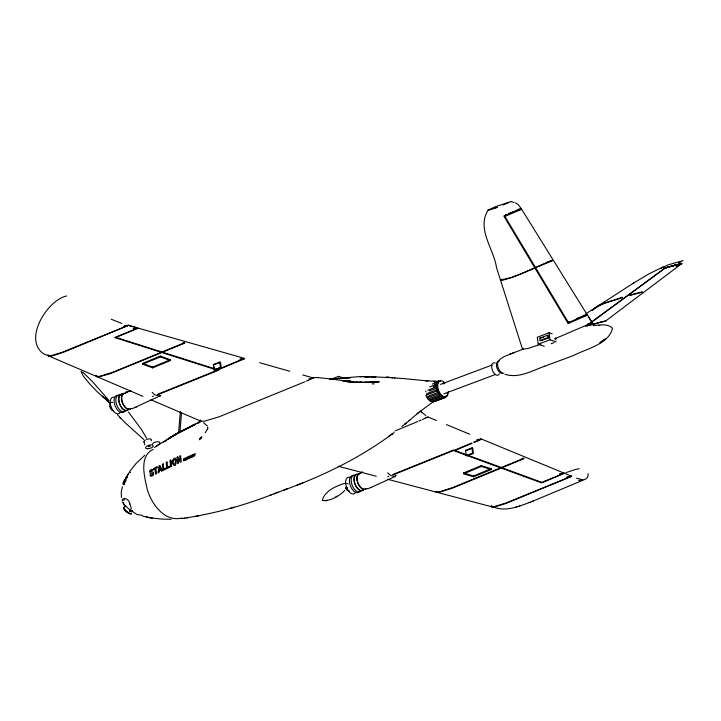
<?xml version="1.0" encoding="UTF-8"?>
<svg xmlns="http://www.w3.org/2000/svg" width="721" height="721" viewBox="0 0 721 721"><rect width="100%" height="100%" fill="white"/><g stroke="black" fill="none" stroke-linecap="round" stroke-linejoin="round"><path stroke-width="1.08" d="M47.838 355.399L47.901 354.948M588.066 473.679L588.057 475.815L587.083 477.861L585.38 479.204L532.323 501.383M122.462 486.747L121.245 491.632L121.443 497.427M346.152 488.405L346.891 487.017M178.547 433.501L180.358 411.52M179.88 432.537L181.512 412.754M571.654 476.202L567.788 476.68M571.411 476.32L505.556 503.15L494.543 506.548L492.2 506.674L491.524 505.953M396.199 475.31C394.72 477.897 389.115 475.139 387.709 472.742M444.109 383.653L443.541 382.662L443.785 383.833M96.407 375.722L97.2 376.443L99.84 376.29L112.278 372.451L184.54 342.745M491.109 505.827L491.587 506.935L494.128 507.061L505.709 503.564L571.636 476.365L566.517 477.356M48.325 355.083L48.974 355.786L51.299 355.651L62.303 352.254L128.437 325.288M425.732 390.98L425.841 391.863M200.249 419.955L201.078 421.253L204.521 421.19L219.139 416.792L303.361 382.4M96.073 375.335L96.524 376.695L98.822 376.894L110.178 373.685L184.702 343.151M66.656 295.989C47.721 299.765 22.946 338.897 43.305 353.641L142.938 396.343M160.747 395.541L132.159 408.717M587.011 314.482L568.463 322.602L504.934 216.426L505.529 214.939M516.885 209.874L521.121 208.594L503.844 216.057L568.148 323.567L568.905 321.674M124.445 481.637L128.284 473.967M592.022 310.427C599.845 302.541 612.39 301.216 622.304 297.205M488.162 210.126C476.239 228.755 493.93 249.124 496.49 267.563L522.509 349.189L527.997 348.486L540.822 344.223M199.573 439.801L201.736 436.484M427.003 394.784L437.728 390.818L437.845 390.142L437.341 389.628L427.445 393.342M128.401 325.477L62.439 352.668L51.389 356.075L48.866 356.21L47.829 355.372M660.896 268.572L668.115 264.85L683.102 260.642M592.437 310.4C600.593 302.973 612.435 301.432 622.385 297.575M124.454 483.133L123.282 482.421L129.51 472.057L130.131 472.273M123.264 482.376L126.391 477.221M126.058 480.547L124.508 483.124L123.345 482.358M200.528 437.818L199.771 438.999L201.781 437.665L200.519 438.116M124.156 484.62L123.003 483.881L127.5 476.824M130.023 471.137L135.945 463.621L144.84 455.194M445.749 396.244L445.263 396.253M433.132 386.934L437.169 385.393L436.547 384.032L437.079 382.554L437.809 383.284L437.593 382.355L437.088 382.472L437.899 381.769M433.15 401.885L432.735 400.705L433.177 401.876L444.037 397.803L444.262 397.199M163.748 442.279L164.118 441.811M123.615 507.863L125.292 505.709M205.224 432.798L207.81 428.391L207.441 429.365L207.738 427.229M366.899 488.514C359.292 493.353 351.965 474.175 360.806 473.309M488.216 210.054L495.588 206.639L510.639 201.709M347.161 487.72L346.35 488.523M344.899 490.235C339.411 496.21 330.119 501.347 322.269 500.5C324.468 491.1 336.04 485.972 344.53 483.421M131.42 408.537C123.976 413.232 116.351 393.333 125.814 393.287M152.933 475.319L152.284 475.869A5.471 3.542 -78.6 0 1 151.807 476.112L150.95 476.23A2.073 1.343 -78.6 0 1 150.329 475.779C149.436 475.013 150.788 473.625 151.095 474.878A1.172 0.757 -78.6 0 0 151.527 475.067L151.798 475.004A2.569 1.667 -78.6 0 0 152.095 474.842L152.401 474.553A1.036 0.676 -78.6 0 0 152.582 474.193L152.455 473.291A1.595 1.036 -78.6 0 0 152.167 473.228A9.896 6.408 -78.6 0 0 151.798 473.264L150.545 473.282A1.748 1.136 -78.6 0 1 150.247 473.111L150.148 473.012A1.694 1.1 -78.6 0 1 149.869 472.489A1.866 1.208 -78.6 0 1 149.806 472.147A1.748 1.136 -78.6 0 1 149.887 471.164M500.653 279.424L500.527 280.397L502.195 280.37L512.415 277.288L552.106 260.858M438.891 393.486L438.467 392.305L438.918 393.477L428.058 397.55L428.193 396.92M439.981 394.558L440.486 395.694L440.062 394.513L429.193 398.587L429.644 399.767L429.175 398.605M164.379 441.522L175.654 434.033L194.373 424.308M501.059 279.559C515.317 278.594 536.604 266.013 551.935 260.524M165.244 441.459L166.479 440.432M523.095 348.216L522.491 349.162M409.032 420.776L418.856 412.349L417.053 413.917M418.586 412.574L433.015 401.912M437.115 385.438C435.772 382.518 436.367 389.475 437.268 387.574C435.917 385.429 436.755 391.404 437.737 390.818M447.408 394.072L447.281 393.08M389.809 435.736L388.871 436.394L394.09 432.555M390.097 435.529L390.962 434.817M404.796 424.182L406.284 422.993L401.921 426.462M503.763 373.163C498.085 375.452 493.092 362.122 499.265 360.861M445.245 396.766L445.587 396.442L445.65 397.415L434.736 401.516L434.835 400.75M410.267 419.784L405.256 423.822M122.228 499.374C125.571 496.706 129.302 500.419 129.87 503.763M543.931 366.493L573.474 355.543C585.993 348.793 608.785 344.467 612.48 328.298C607.623 323.062 599.331 325.306 593.194 325.577M605.847 320.845L681.651 263.697M389.295 436.088C356.967 459.538 320.683 476.887 283.2 490.361M589.985 323.08L585.641 326.298L589.76 324.946M591.562 321.917L665.33 267.851M590.968 322.684L587.101 325.667M591.59 322.233L665.483 267.806M154.33 447.588L157.16 445.596M193.543 455.537L193.796 454.69M499.5 359.536L503.979 356.679L511.784 353.461M168.065 439.296L178.051 433.33L194.589 424.822M604.991 339.23L599.899 342.781L605.46 338.906M159.494 444.019L156.592 445.984L176.059 434.087L198.879 422.389M392.657 433.627L391.882 434.141L392.422 433.781M633.191 283.317L648.783 273.935L664.302 266.373M633.912 282.848L585.903 313.788M441.829 396.018C440.558 397.541 445.578 397.514 443.676 396.613L431.401 401.273L431.05 400.074L441.847 396.018L442.415 397.001L439.341 394.775L437.169 390.674M444.073 397.794L443.631 396.622M445.019 396.92L445.605 397.433M605.766 320.863L605.09 321.025M599.791 325.369L599.088 325.531M565.868 472.688L575.43 469.47M681.408 263.832L681.994 263.417M604.991 321.413L605.64 320.89M680.372 264.373L679.254 264.841M681.093 263.886L681.615 263.462L680.948 263.868M678.849 265.166L677.154 266.031M681.588 261.426L680.732 261.867M678.957 264.995L678.236 265.364M678.01 265.472L677.316 265.824M190.813 426.417L193.913 424.849M680.66 261.903L678.831 262.814M676.433 266.391L676.92 266.148M193.21 425.21L195.67 423.975M676.713 266.13L676.199 266.391M197.887 422.56L200.15 421.461M198.104 423.083L199.032 422.623M201.384 421.181L198.158 422.749L200.654 421.533M135.386 407.473L136.648 406.869M367.521 488.838L370.873 487.531M187.298 457.484L187.478 458.817M335.734 496.931L337.437 496.12M370.747 487.594L395.487 476.329M437.314 389.637L437.16 390.223M438.476 392.305L427.598 396.388L428.085 397.541M431.023 400.083L431.374 401.273M181.809 518.02C164.478 522.374 151.41 503.844 147.21 489.171C144.488 476.779 138.765 456.303 153.194 449.309M587.408 315.122L577.891 318.006M554.386 338.942L592.175 322.783L588.651 317.006M587.273 315.203L568.148 323.567M240.688 360.347L244.761 358.571L239.796 360.239M423.155 419.189L428.067 417.044L436.43 420.478M476.96 440.783L481.042 439.008L478.807 439.422M523.825 458.25L453.978 487.09L440.441 491.551L437.16 492.019L435.655 491.434M523.987 458.655L451.77 488.387L439.26 492.236L436.403 492.38L435.223 491.343M560.65 474.481L563.786 473.093M561.181 474.697L564.318 473.337M308.534 380.165L313.446 378.029L310.985 378.516M422.695 419.397L422.218 419.604M477.293 441.09L481.574 439.224L479.348 439.639M560.686 474.923L557.342 476.374M239.381 360.419L217.4 369.621L215.894 369.143M240.066 360.617L217.273 370.152L214.894 369.395M308.3 380.264L306.299 381.148M476.887 441.27L474.58 442.279M559.974 474.778L556.801 476.157M508.566 202.637L502.97 205.052M475.932 441.243L473.526 442.288M242.571 359.004L244.077 358.373L241.841 358.788M420.929 420.172L420.379 420.406M193.057 455.798L192.804 456.763L192.543 454.825L193.462 454.464M419.811 420.658L418.928 421.037M304.884 381.751L303.983 382.139M417.675 421.56L396.352 430.41M471.606 443.1L453.545 450.589L541.633 482.89L555.44 477.167M472.156 443.316L454.897 450.472L466.983 454.897M555.891 476.545L555.395 476.752M556.432 476.752L555.936 476.96M434.97 400.957L442.18 398.055M554.9 476.96L541.85 482.358L467.866 455.221M142.614 363.393L160.278 356.066L170.255 359.752L170.363 360.563L152.708 367.89L142.731 364.195L142.614 363.393L152.6 367.079L170.255 359.752M142.731 364.195L160.386 356.868L170.363 360.563M505.25 216.291L521.544 209.252L512.252 212.1M394.847 431.041L395.351 430.825M453.644 449.985L392.837 474.526M453.806 450.4L392.972 474.95M463.594 472.958L481.258 465.631L491.145 468.695L491.28 469.515L473.616 476.842L463.729 473.769L463.594 472.958L473.481 476.022L491.145 468.695M463.729 473.769L481.394 466.442L491.28 469.515M218.265 369.855L157.412 394.387M218.409 370.27L157.548 394.802M497.616 207.26L496.841 207.567M303 482.764L296.466 485.359M496.625 207.648L495.868 207.945M387.438 479.222L497.995 508.431C509.179 510.594 520.066 505.944 530.368 502.149M529.187 502.609L533.468 500.942M274.097 493.795L275.647 493.2L270.375 495.192M160.08 396.226L154.456 394.711L152.221 392.314M544.716 366.205C532.089 370.675 518.814 378.732 504.952 374.298M495.651 208.027L488.306 210.289M285.895 489.361L287.12 488.892L274.62 493.597M509.765 354.227L522.986 349.243M512.55 353.173L514.596 352.389M271.321 494.831C242.364 506.07 212.1 514.136 181.359 518.624M213.371 364.484L219.779 362.077L220.545 362.339L221.185 367.611L214.768 370.017L214.011 369.756L213.371 364.484L214.137 364.745L220.545 362.339M214.011 369.756L220.419 367.35L221.185 367.611M341.682 377.398L338.627 376.362L332.714 378.579L335.77 379.625M552.205 333.805L549.15 332.769L537.316 337.203L538.163 344.232L544.283 346.314M539.795 338.176L547.681 335.22L548.447 335.472L548.726 337.816L540.84 340.781L540.074 340.519L539.795 338.176L543.517 337.329M540.074 340.519L547.969 337.563L548.726 337.816M434.466 382.4L438.44 380.913L438.846 382.103L438.422 380.922M538.163 344.232L549.997 339.789L556.116 341.871M432.33 384.059L437.259 382.211M434.727 384.5L437.674 383.401M429.752 386.862L436.656 384.266M440.441 384.401L491.857 365.123M551.186 343.719L554.143 342.61M427.796 390.178L436.674 386.853M429.202 390.989L437.079 388.033M443.83 393.855L495.237 374.578M429.644 399.767L440.477 395.703M433.051 401.66L445.866 396.847M465.541 450.328L471.949 447.921L472.715 448.183L473.355 453.455L466.947 455.861L466.181 455.6L465.541 450.328L466.307 450.589L472.715 448.183M466.181 455.6L472.588 453.194L473.355 453.455M149.481 446.65C152.005 445.317 146.733 446.047 148.868 446.768M508.602 213.281L509.287 213.055M511.459 212.353L510.801 212.569M426.471 393.702L426.841 394.901M446.687 396.162L446.867 395.478M576.485 318.448L576.962 318.294M361.5 472.246L362.654 471.894M126.148 392.125L130.952 390.908M546.581 262.354L552.187 260.642M587.273 324.234L587.777 324.08M582.919 315.69L587.02 314.464L521.616 209.216M588.417 323.891L592.157 322.765M325.739 500.834L327.145 500.41M550.718 260.705L552.079 260.29M665.816 267.707L664.969 268.167M666.195 267.599L665.159 268.113M666.565 267.491L665.537 268.005M515.749 507.151L516.596 506.899M519.219 506.115L520.039 505.872M667.114 267.329L666.285 267.779M666.745 267.437L665.907 267.888M667.484 267.221L666.474 267.725M668.034 267.058L667.213 267.509M667.673 267.167L666.844 267.617M347.765 381.481L347.216 381.643L350.676 381.103M152.428 396.424L153.366 396.153M667.403 267.455L668.583 266.905M668.944 266.797L667.772 267.347M387.844 476.572L388.79 476.302M669.476 266.644L668.682 267.085M669.124 266.752L668.322 267.194M670.007 266.5L668.863 267.04M669.223 266.941L670.539 266.346M670.881 266.256L669.755 266.788M671.566 266.067L670.8 266.5M670.629 266.545L671.224 266.157M671.053 266.202L670.287 266.644M672.071 265.923L671.314 266.355M671.738 266.013L670.981 266.446M671.828 266.211L673.216 265.616M672.242 265.878L671.485 266.31M588.633 325.252L588.129 325.387M587.173 325.874L587.777 325.712M588.66 325.468L590.048 324.865M673.693 265.481L672.972 265.905M672.81 265.95L673.378 265.571M589.832 325.153L590.905 324.63M230.522 508.197L234.046 507.251M674.162 265.355L673.45 265.779M673.856 265.445L673.126 265.86M629.857 295.051L642.168 291.834M629.929 295.421L642.231 292.203M590.111 325.072L592.022 324.333M674.775 265.193L674.063 265.607M673.91 265.652L674.468 265.274M674.315 265.319L673.603 265.734M590.959 324.847L593.392 324.207M675.216 265.076L674.523 265.49M674.919 265.157L674.216 265.571M592.833 324.117L593.653 324.135M592.599 324.414L592.067 324.549M675.793 264.931L675.108 265.337M674.964 265.373L675.505 265.004M675.361 265.04L674.667 265.454M593.635 323.909L595.402 323.675M675.532 265.229L676.487 264.977M675.253 265.301L676.613 264.949M594.663 323.639L597.042 323.26M594.419 323.936L593.906 324.062M128.491 391.467L125.995 392.179L128.347 391.503M596.618 323.134L597.258 323.197M596.123 323.495L595.645 323.612M677.515 264.481L678.001 264.355M597.529 322.9L598.953 322.774M597.303 322.954L598.34 322.927M678.344 264.274L677.722 264.661M598.619 322.62L599.917 322.53M678.785 264.156L678.173 264.544M678.461 264.237L677.839 264.634M599.836 322.314L599.241 322.467M679.308 264.03L678.704 264.418L679.407 264.003M678.894 264.129L678.281 264.517M600.214 322.215L600.981 322.26M600.025 322.269L600.638 322.35M679.786 263.913L679.101 264.319M601.296 321.945L601.783 322.062M600.944 322.035L601.476 322.143M679.29 264.274L680.218 263.805M602.107 321.746L603.396 321.674M601.792 321.827L602.513 321.89M680.687 263.688L680.128 264.066M679.975 264.102L680.462 263.742M680.3 263.787L679.732 264.165M603.261 321.467L602.711 321.602M681.147 263.58L680.606 263.949M680.822 263.652L680.2 264.048M603.639 321.377L604.216 321.476M603.387 321.431L603.937 321.539M681.264 263.553L680.669 263.931M604.504 321.16L605.09 321.269M604.207 321.233L604.757 321.341M575.691 469.407L579.278 468.776M428.022 417.044L425.597 417.54M564.273 473.318L562.623 473.652M563.687 473.111L562.092 473.436M195.968 516.308L199.447 515.623M438.62 381.499C440.837 382.166 439.224 380.102 440.513 381.067M123.327 326.478L128.212 325.45M135.395 328.325L137.305 327.947L133.727 328.938M184.756 342.637L182.774 342.989M310.282 378.642L309.075 378.867M124.598 325.802L128.311 325.171M135.106 328.379L133.223 328.713M241.355 358.878L239.877 359.139M242.04 359.076L240.562 359.337M477.789 439.603L476.842 439.774M478.681 439.756L477.374 439.99M559.685 473.859L561.01 473.625M559.884 474.139L561.542 473.841M522.049 458.484L523.536 458.223M578.648 480.537L582.91 479.771L576.521 478.266M329.389 379.363L331.426 379.057M359.337 382.481L361.446 382.157L359.545 382.427M184.152 518.264L184.819 518.165M186.928 517.867L187.604 517.768M333.697 379.012L330.903 379.39L337.743 378.498M335.463 379.066L337.212 378.84M373.829 382.13L370.107 382.5L376.533 381.95L358.553 382.49M339.023 378.633L340.303 378.498M340.546 378.183L359.491 376.596L369.341 376.759M341.421 377.822L349.991 377.525M341.475 378.381L349.955 378.083M372.811 382.346L379.3 381.878L364.916 382.382L370.675 382.463L370.107 382.5M314.473 377.669L315.681 377.615M434.691 401.516L434.168 400.876M142.434 515.38L136.963 514.533L133.097 511.937A22.279 12.834 -40.3 0 1 132.619 511.378M357.796 382.5L360.797 382.427M315.834 377.615L317.6 377.579M317.754 377.57L331.372 379.003M171.165 519.291L161.576 519.084L149.671 517.732M362.744 376.56L359.491 376.596L361.609 376.56M348.252 381.31L350.92 381.292L345.864 381.058L349.883 381.409M373.127 376.84L370.675 376.786L374.83 376.894L366.034 376.686L369.882 376.759M367.16 376.704L368.052 376.723M372.369 376.822L374.83 376.894M365.944 376.677L364.123 376.614L366.854 376.713L364.943 376.641M356.489 381.95L366.178 382.418L365.547 382.391M354.209 382.5L343.962 381.31M357.219 381.977L343.016 381.193M375.866 376.921L374.1 376.867L392.72 377.777L392.251 377.723M372.153 383.842L374.289 383.914M433.546 381.247L436.493 381.364L425.39 380.724L428.184 380.958M363.582 376.578L365.159 376.641M394.504 377.93L403.138 378.543M402.778 378.516L425.597 380.742M123.048 483.809L124.201 484.548M391.8 377.678L394.937 377.975M351.542 382.328L353.326 382.5L348.703 381.923M350.676 382.202L353.398 382.49L349.694 382.067M347.369 381.238L336.202 379.688M142.803 516.263L152.519 518.183M149.184 517.66L146.408 517.119L148.688 517.57M510.801 201.637L514.163 202.43M346.918 483.521L348.135 483.881M338.167 466.208L376.218 476.257M136.413 327.622L128.302 325.315L137.269 327.866M244.23 358.31L138.126 328.118M259.641 362.699L289.788 371.279M302.703 374.947L313.473 378.011M214.389 368.665L116.063 337.41L137.999 328.136L114.621 337.527L214.101 369.143M121.849 323.477L111.178 319.187M563.912 473.066L481.727 439.161M446.443 424.606L469.786 434.231M564.579 473.337L571.519 476.202M150.842 399.731L200.979 421.217M112.629 402.651L111.683 402.21M515.596 202.952L518.02 204.449L520.688 207.765M130.086 472.543L129.573 472.156M106.96 399.785L103.77 397.451M105.825 399.037L102.175 396.208L106.816 399.704L105.464 398.794M420.262 411.213L425.805 415.521M203.457 422.704L207.45 426.039M104.734 398.271L97.434 391.981L90.269 384.527L83.393 376.263L80.995 371.486L83.609 372.973L92.459 381.634L109.096 400.57M104.689 398.235L105.87 399.064M421.181 411.844L422.1 412.511M105.915 399.155L106.798 399.795L104.473 398.001L105.915 399.155L104.833 398.325M104.112 397.622L107.213 400.308L104.761 398.127M143.776 439.513L124.625 422.263L117.55 414.809M105.131 398.515L107.6 400.732L105.708 398.857L106.816 399.993M443.064 383.23L443.649 383.833M106.474 399.65L107.844 401.047L106.194 399.29L108.817 402.3M109.601 403.102L108.691 402.147L109.475 402.976M193.39 455.87L193.787 456.339L193.877 455.843M128.491 412.015L141.604 429.716L146.516 438.143M125.292 506.403L124.354 505.097M125.454 506.656L122.723 502.14L124.778 505.7M132.655 511.351L132.258 510.711M587.678 315.419L592.238 322.747M506.016 214.516L506.313 214.993M131.384 508.828L130.086 504.475M143.957 441.811L144.795 444.812M481.258 465.631L481.394 466.442M473.481 476.022L473.616 476.842M192.886 455.023L192.958 455.519M188.118 458.565L188.01 457.799L187.388 458.078L187.793 458.502M160.278 356.066L160.386 356.868M152.6 367.079L152.708 367.89M555.63 337.861L555.873 339.861M549.15 332.769L549.997 339.789M547.681 335.22L547.969 337.563M471.949 447.921L472.588 453.194M338.627 376.362L338.852 378.237M219.779 362.077L220.419 367.35M214.389 366.854L214.768 370.017M188.064 458.529A1.1 0.766 -78.6 0 1 186.901 458.971A1.1 0.766 -78.6 0 1 186.892 457.357A1.1 0.766 -78.6 0 1 188.055 457.312M152.915 475.355A2.001 1.298 -78.6 0 0 153.537 473.219L153.465 472.814A1.83 1.19 -78.6 0 0 152.681 471.931C147.859 472.147 152.906 470.2 152.96 470.092A1.848 1.199 -78.6 0 0 152.609 469.587A1.893 1.226 -78.6 0 0 152.239 469.389L151.194 469.605A2.614 1.694 -78.6 0 0 149.824 471.11M152.464 444.064A3.893 1.667 -15.6 0 1 157.187 441.784A3.893 1.667 -15.6 0 1 159.711 443.406M146.525 439.45A3.893 1.667 -15.6 0 1 150.572 439.044A3.893 1.667 -15.6 0 1 151.095 440.819M144.615 442.487A3.893 1.667 -15.6 0 1 145.354 439.999M130.384 513.397A3.893 1.018 38 0 1 127.419 511.982A3.893 1.018 38 0 1 124.706 509.269M129.501 511.162A3.893 1.018 38 0 1 129.843 511.513M130.168 513.685A3.893 1.018 38 0 1 126.328 511.586A3.893 1.018 38 0 1 124.354 508.756M132.267 511.054A5.02 1.307 38 0 1 126.301 506.358M131.375 512.982A5.02 1.307 38 0 1 127.04 512.135A5.02 1.307 38 0 1 124.354 507.683M129.519 510.828A5.02 1.307 38 0 1 130.231 511.522M131.628 511.45A33.472 18.503 -53.7 0 1 130.447 509.801M129.609 503.402A7.066 0.766 69.5 0 1 129.816 504.033M122.029 500.879A16.114 2.812 1.6 0 1 124.796 499.761M499.41 373.802A6.588 3.587 69.4 0 1 492.407 370.333A6.588 3.587 69.4 0 1 495.291 362.987M502.411 372.955A6.588 3.587 69.4 0 1 497.905 366.773A6.588 3.587 69.4 0 1 499.329 360.644M433.79 401.282A8.535 4.65 69.4 0 1 425.841 395.324M448.273 391.701A8.535 4.65 69.4 0 1 442.451 395.955A8.535 4.65 69.4 0 1 437.863 383.896A8.535 4.65 69.4 0 1 444.983 383.067M347.152 489.063A2.821 1.541 69.4 0 1 346.305 487.847M349.388 490.929A4.398 2.388 69.4 0 1 345.72 487.982M345.476 483.449A4.398 2.388 69.4 0 1 345.701 483.124M347.152 489.343A2.514 1.37 69.4 0 1 345.882 487.766M361.266 490.704A8.949 4.867 69.4 0 1 352.055 484.972A8.949 4.867 69.4 0 1 355.687 475.148M359.536 491.352A8.949 4.867 69.4 0 1 350.442 485.918A8.949 4.867 69.4 0 1 353.578 475.68M364.105 489.217A8.787 4.786 69.4 0 1 354.849 483.926A8.787 4.786 69.4 0 1 358.806 474.427M355.516 492.704A8.787 4.786 69.4 0 1 346.468 487.072A8.787 4.786 69.4 0 1 350.036 477.419M366.475 488.487A8.472 4.614 69.4 0 1 358.076 483.052A8.472 4.614 69.4 0 1 360.689 473.282M363.735 489.307A8.472 4.614 69.4 0 1 354.912 483.593A8.472 4.614 69.4 0 1 358.824 474.715M110.664 406.968A2.821 1.541 69.4 0 1 110.502 406.202M113.521 410.898A4.398 2.388 69.4 0 1 110.088 407.131A4.398 2.388 69.4 0 1 110.908 402.588M112.116 409.348A2.514 1.37 69.4 0 1 110.178 406.284M125.905 410.582A8.949 4.867 69.4 0 1 116.811 405.148A8.949 4.867 69.4 0 1 119.947 394.91M124.58 410.501A8.949 4.867 69.4 0 1 115.324 406.392A8.949 4.867 69.4 0 1 118.217 395.559M128.744 409.095A8.787 4.786 69.4 0 1 119.605 404.102A8.787 4.786 69.4 0 1 123.066 394.153M119.92 412.881A8.787 4.786 69.4 0 1 111.106 406.95A8.787 4.786 69.4 0 1 114.297 397.19M131.114 408.365A8.472 4.614 69.4 0 1 122.615 402.642A8.472 4.614 69.4 0 1 125.688 393.224M128.374 409.186A8.472 4.614 69.4 0 1 119.659 403.751A8.472 4.614 69.4 0 1 123.102 394.441M191.281 456.168C192.309 458.331 192.137 453.942 191.29 456.096M171.913 462.008C177.177 474.697 177.925 448.588 171.913 462.008M172.887 461.674C175.302 470.498 177.087 453.635 172.887 461.674M159.179 470.912L158.981 472.507L158.016 472.976L159.017 465.901L159.972 465.442L162.504 470.795L161.522 471.273L160.963 470.047L159.179 470.912M159.656 467.127L159.332 469.732L160.549 469.137L159.656 467.127M194.949 453.788L194.706 454.708L193.895 454.239L194.715 455.942L194.949 453.788M125.319 479.627L124.282 482.007L125.319 479.627M171.886 436.466L168.921 438.197L176.717 433.727L171.247 436.827L171.886 436.466M178.475 432.762L176.059 434.087L181.584 431.104L178.475 432.762M163.216 463.9L162.324 464.342L163.063 470.516L166.163 468.974L166.037 467.92L163.829 469.02L163.216 463.9M167.047 461.999L166.145 462.44L166.884 468.614L170.021 467.082L169.895 466.027L167.66 467.127L167.047 461.999M157.079 466.838L153.519 468.569L153.645 469.614L154.97 468.974L155.592 474.139L156.493 473.706L155.88 468.533L157.205 467.893L157.079 466.838M170.868 460.106L169.949 460.539L170.697 466.766L171.616 466.334L170.868 460.106M177.799 456.916L176.888 457.33L177.636 463.558L178.502 463.152L178.024 459.097L180.385 462.296L181.322 461.864L180.583 455.636L179.709 456.042L180.205 460.196L177.799 456.916M184.54 458.439L183.558 458.889L183.828 460.818L184.54 458.439M185.09 458.195L185.063 460.25L186.072 459.791L185.306 459.791L185.09 458.195M186.306 457.619L186.279 459.692L186.306 457.619M188.469 456.636L188.442 458.7L189.19 457.465C189.875 460.277 189.1 454.248 189.145 457.141L188.569 457.393L188.469 456.636M190.714 455.636L189.551 456.15L190.254 457.889L190.714 455.636M278.045 492.281L276.927 492.713L278.063 492.299M356.868 382.364L355.065 382.527L356.868 382.364M388.826 377.317L386.321 377.209L389.313 377.344L388.826 377.317M120.641 418.333L119.803 417.45L120.605 418.297M192.246 456.88A1.081 0.775 -77.7 0 0 191.948 455.149A1.081 0.775 -77.7 0 0 190.948 456.582A1.081 0.775 -77.7 0 0 192.246 456.88M147.868 448.732A3.893 1.667 -15.6 0 0 153.149 445.794A3.893 1.667 -15.6 0 0 147.165 445.929A3.893 1.667 -15.6 0 0 147.868 448.732"/></g></svg>
